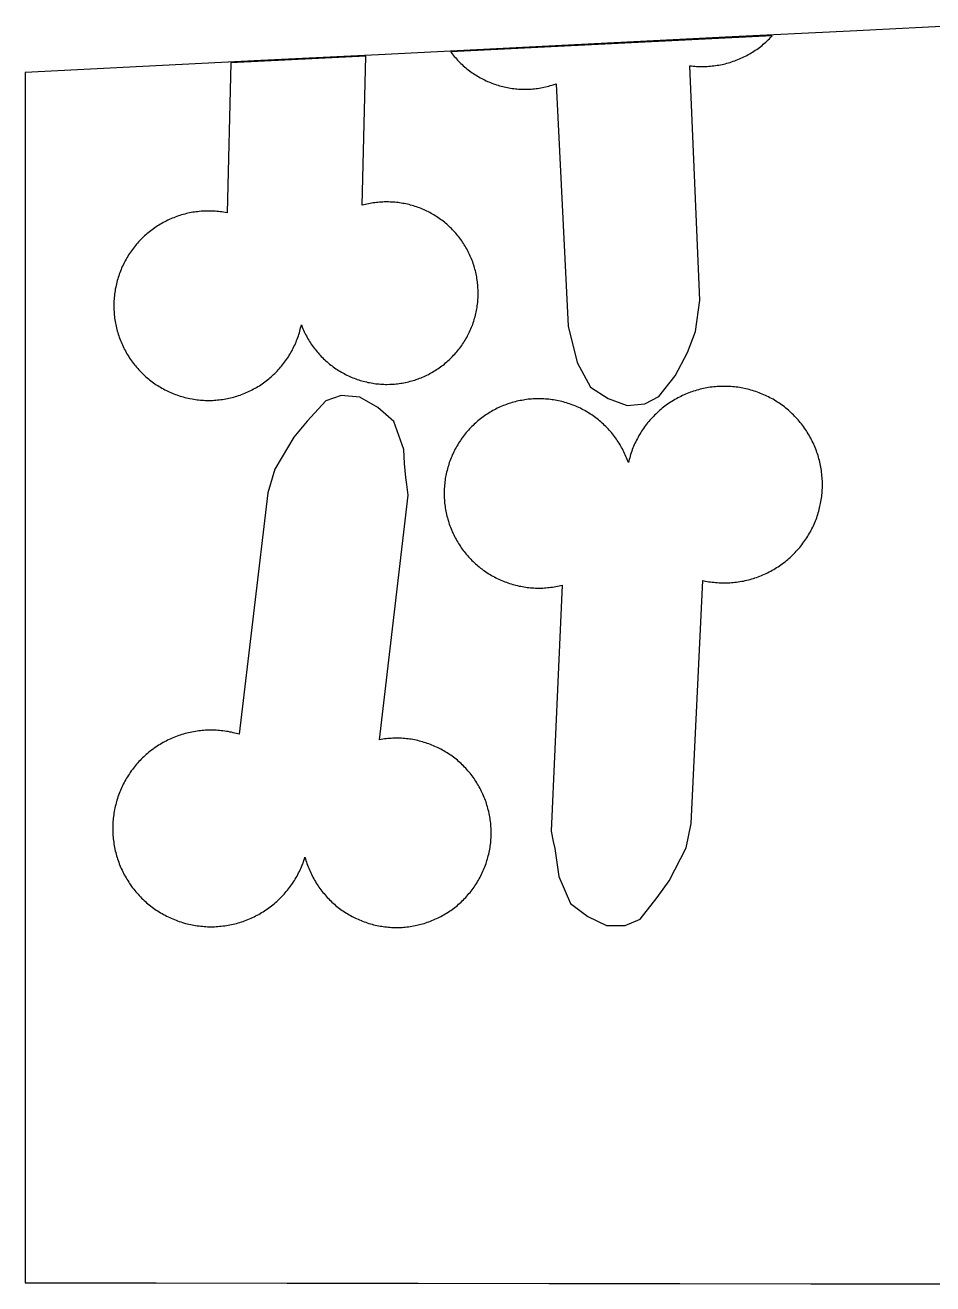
# Model space of a CAD drawing. Extents: x -246 to 246, y -104 to 199.
# Drawn here: x -245.98 to -233.67, y 159.23 to 176.3 of the extents above; entities that cross this region are included whole.
import ezdxf

# ---------------------------------------------------------------- set-up
doc = ezdxf.new("R2010")
doc.units = 0
doc.layers.add('Add_Red', color=1, linetype='Continuous')
doc.layers.add('Outline_Red', color=1, linetype='Continuous')

msp = doc.modelspace()

# ---------------------------------------------------------------- linework, layer by layer
at = {"layer": 'Add_Red'}
for points in [[(-237.574, 171.164), (-237.385, 171.264), (-237.165, 171.544), (-236.997, 171.86), (-236.889, 172.148), (-236.831, 172.572), (-236.964, 175.752), (-236.942, 175.749), (-236.92, 175.747), (-236.897, 175.745), (-236.875, 175.743), (-236.852, 175.742), (-236.83, 175.741), (-236.796, 175.741), (-236.773, 175.741), (-236.751, 175.742), (-236.728, 175.743), (-236.706, 175.744), (-236.683, 175.746), (-236.661, 175.748), (-236.639, 175.75), (-236.617, 175.753), (-236.594, 175.757), (-236.572, 175.76), (-236.55, 175.764), (-236.528, 175.769), (-236.506, 175.774), (-236.485, 175.779), (-236.463, 175.785), (-236.441, 175.791), (-236.42, 175.797), (-236.398, 175.804), (-236.377, 175.811), (-236.356, 175.818), (-236.335, 175.826), (-236.314, 175.834), (-236.293, 175.843), (-236.273, 175.852), (-236.252, 175.861), (-236.232, 175.871), (-236.212, 175.881), (-236.192, 175.891), (-236.172, 175.902), (-236.153, 175.913), (-236.133, 175.924), (-236.114, 175.936), (-236.095, 175.948), (-236.077, 175.961), (-236.058, 175.973), (-236.04, 175.986), (-236.022, 176), (-236.004, 176.013), (-235.986, 176.027), (-235.969, 176.042), (-235.952, 176.056), (-235.935, 176.071), (-235.919, 176.086), (-235.902, 176.102), (-235.886, 176.117), (-235.871, 176.133), (-235.855, 176.15), (-235.847, 176.158), (-240.208, 175.94), (-240.199, 175.928), (-240.186, 175.911), (-240.173, 175.894), (-240.159, 175.877), (-240.144, 175.861), (-240.13, 175.844), (-240.115, 175.828), (-240.1, 175.812), (-240.085, 175.797), (-240.069, 175.782), (-240.053, 175.767), (-240.037, 175.752), (-240.021, 175.737), (-240.004, 175.723), (-239.988, 175.709), (-239.97, 175.696), (-239.953, 175.683), (-239.936, 175.67), (-239.918, 175.657), (-239.9, 175.645), (-239.882, 175.633), (-239.863, 175.621), (-239.845, 175.61), (-239.826, 175.599), (-239.807, 175.588), (-239.788, 175.578), (-239.768, 175.568), (-239.749, 175.558), (-239.729, 175.548), (-239.709, 175.539), (-239.689, 175.531), (-239.669, 175.522), (-239.649, 175.515), (-239.628, 175.507), (-239.608, 175.5), (-239.587, 175.493), (-239.566, 175.486), (-239.545, 175.48), (-239.524, 175.474), (-239.503, 175.469), (-239.482, 175.464), (-239.461, 175.459), (-239.439, 175.455), (-239.418, 175.451), (-239.396, 175.447), (-239.375, 175.444), (-239.353, 175.441), (-239.331, 175.439), (-239.31, 175.437), (-239.288, 175.435), (-239.266, 175.434), (-239.244, 175.433), (-239.203, 175.432), (-239.181, 175.432), (-239.159, 175.433), (-239.137, 175.434), (-239.115, 175.435), (-239.094, 175.437), (-239.072, 175.439), (-239.05, 175.442), (-239.029, 175.444), (-239.007, 175.448), (-238.986, 175.451), (-238.964, 175.455), (-238.943, 175.459), (-238.922, 175.464), (-238.9, 175.469), (-238.879, 175.475), (-238.858, 175.481), (-238.837, 175.487), (-238.817, 175.493), (-238.777, 175.507), (-238.777, 175.507), (-238.614, 172.217), (-238.495, 171.728), (-238.31, 171.39), (-238.071, 171.24), (-237.817, 171.145), (-237.574, 171.164)], [(-243.459, 171.213), (-243.437, 171.213), (-243.415, 171.214), (-243.392, 171.216), (-243.37, 171.218), (-243.348, 171.22), (-243.325, 171.223), (-243.303, 171.226), (-243.281, 171.229), (-243.259, 171.233), (-243.237, 171.238), (-243.215, 171.242), (-243.193, 171.247), (-243.171, 171.253), (-243.15, 171.258), (-243.128, 171.265), (-243.107, 171.271), (-243.086, 171.278), (-243.064, 171.285), (-243.043, 171.293), (-243.022, 171.301), (-243.001, 171.309), (-242.981, 171.318), (-242.96, 171.327), (-242.94, 171.336), (-242.92, 171.346), (-242.9, 171.356), (-242.88, 171.367), (-242.86, 171.378), (-242.841, 171.389), (-242.822, 171.4), (-242.803, 171.412), (-242.784, 171.424), (-242.765, 171.437), (-242.747, 171.45), (-242.729, 171.463), (-242.711, 171.476), (-242.693, 171.49), (-242.676, 171.504), (-242.659, 171.519), (-242.642, 171.533), (-242.625, 171.548), (-242.609, 171.564), (-242.592, 171.579), (-242.577, 171.595), (-242.561, 171.611), (-242.546, 171.627), (-242.531, 171.644), (-242.516, 171.661), (-242.501, 171.678), (-242.487, 171.696), (-242.474, 171.713), (-242.46, 171.731), (-242.447, 171.749), (-242.434, 171.768), (-242.421, 171.786), (-242.409, 171.805), (-242.397, 171.824), (-242.386, 171.843), (-242.374, 171.862), (-242.364, 171.882), (-242.353, 171.902), (-242.343, 171.922), (-242.333, 171.942), (-242.323, 171.962), (-242.314, 171.983), (-242.305, 172.003), (-242.297, 172.024), (-242.289, 172.045), (-242.281, 172.066), (-242.274, 172.087), (-242.267, 172.108), (-242.26, 172.13), (-242.254, 172.151), (-242.248, 172.173), (-242.243, 172.195), (-242.238, 172.217), (-242.233, 172.239), (-242.22, 172.204), (-242.211, 172.184), (-242.203, 172.164), (-242.194, 172.144), (-242.185, 172.125), (-242.175, 172.106), (-242.165, 172.086), (-242.155, 172.067), (-242.144, 172.049), (-242.133, 172.03), (-242.122, 172.012), (-242.11, 171.993), (-242.098, 171.975), (-242.086, 171.958), (-242.074, 171.94), (-242.061, 171.923), (-242.048, 171.906), (-242.034, 171.889), (-242.02, 171.872), (-242.006, 171.856), (-241.992, 171.839), (-241.977, 171.824), (-241.963, 171.808), (-241.947, 171.793), (-241.932, 171.777), (-241.916, 171.763), (-241.9, 171.748), (-241.884, 171.734), (-241.868, 171.72), (-241.851, 171.706), (-241.834, 171.692), (-241.817, 171.679), (-241.8, 171.666), (-241.782, 171.654), (-241.764, 171.642), (-241.746, 171.63), (-241.728, 171.618), (-241.71, 171.607), (-241.691, 171.596), (-241.672, 171.585), (-241.653, 171.575), (-241.634, 171.565), (-241.615, 171.555), (-241.596, 171.546), (-241.576, 171.537), (-241.556, 171.529), (-241.536, 171.52), (-241.516, 171.512), (-241.496, 171.505), (-241.475, 171.498), (-241.455, 171.491), (-241.434, 171.484), (-241.414, 171.478), (-241.393, 171.472), (-241.372, 171.467), (-241.351, 171.462), (-241.33, 171.457), (-241.309, 171.453), (-241.288, 171.449), (-241.266, 171.445), (-241.245, 171.442), (-241.223, 171.439), (-241.202, 171.437), (-241.181, 171.435), (-241.159, 171.433), (-241.137, 171.432), (-241.116, 171.431), (-241.094, 171.43), (-241.073, 171.43), (-241.035, 171.431), (-241.014, 171.432), (-240.992, 171.433), (-240.971, 171.434), (-240.949, 171.436), (-240.928, 171.439), (-240.906, 171.441), (-240.885, 171.445), (-240.864, 171.448), (-240.842, 171.452), (-240.821, 171.456), (-240.8, 171.461), (-240.779, 171.466), (-240.758, 171.471), (-240.737, 171.477), (-240.717, 171.483), (-240.696, 171.489), (-240.675, 171.496), (-240.65, 171.505), (-240.629, 171.512), (-240.609, 171.52), (-240.589, 171.529), (-240.57, 171.537), (-240.55, 171.546), (-240.53, 171.555), (-240.511, 171.565), (-240.492, 171.575), (-240.473, 171.585), (-240.454, 171.596), (-240.436, 171.607), (-240.417, 171.618), (-240.399, 171.63), (-240.381, 171.642), (-240.363, 171.654), (-240.346, 171.666), (-240.328, 171.679), (-240.311, 171.692), (-240.294, 171.706), (-240.278, 171.72), (-240.261, 171.734), (-240.245, 171.748), (-240.229, 171.763), (-240.213, 171.777), (-240.198, 171.793), (-240.183, 171.808), (-240.168, 171.824), (-240.153, 171.839), (-240.139, 171.856), (-240.125, 171.872), (-240.111, 171.889), (-240.098, 171.906), (-240.085, 171.923), (-240.072, 171.94), (-240.059, 171.958), (-240.047, 171.975), (-240.035, 171.993), (-240.024, 172.012), (-240.012, 172.03), (-240.001, 172.049), (-239.991, 172.067), (-239.98, 172.086), (-239.97, 172.106), (-239.961, 172.125), (-239.952, 172.144), (-239.943, 172.164), (-239.934, 172.184), (-239.926, 172.204), (-239.918, 172.224), (-239.91, 172.244), (-239.903, 172.264), (-239.896, 172.285), (-239.89, 172.306), (-239.884, 172.326), (-239.878, 172.347), (-239.872, 172.368), (-239.867, 172.389), (-239.863, 172.41), (-239.858, 172.431), (-239.854, 172.452), (-239.851, 172.474), (-239.848, 172.495), (-239.845, 172.516), (-239.842, 172.538), (-239.84, 172.559), (-239.839, 172.581), (-239.837, 172.602), (-239.836, 172.624), (-239.836, 172.646), (-239.836, 172.667), (-239.836, 172.693), (-239.837, 172.715), (-239.838, 172.736), (-239.839, 172.758), (-239.841, 172.779), (-239.843, 172.801), (-239.845, 172.822), (-239.848, 172.844), (-239.852, 172.865), (-239.855, 172.886), (-239.859, 172.907), (-239.864, 172.929), (-239.868, 172.95), (-239.873, 172.971), (-239.879, 172.991), (-239.885, 173.012), (-239.891, 173.033), (-239.903, 173.07), (-239.91, 173.09), (-239.918, 173.111), (-239.926, 173.131), (-239.934, 173.151), (-239.943, 173.17), (-239.952, 173.19), (-239.961, 173.209), (-239.97, 173.229), (-239.98, 173.248), (-239.991, 173.267), (-240.001, 173.286), (-240.012, 173.304), (-240.024, 173.323), (-240.035, 173.341), (-240.047, 173.359), (-240.059, 173.377), (-240.072, 173.394), (-240.085, 173.412), (-240.098, 173.429), (-240.111, 173.446), (-240.125, 173.462), (-240.139, 173.479), (-240.153, 173.495), (-240.168, 173.511), (-240.183, 173.527), (-240.198, 173.542), (-240.213, 173.557), (-240.229, 173.572), (-240.245, 173.587), (-240.261, 173.601), (-240.278, 173.615), (-240.294, 173.629), (-240.311, 173.642), (-240.328, 173.655), (-240.346, 173.668), (-240.363, 173.681), (-240.381, 173.693), (-240.399, 173.705), (-240.417, 173.716), (-240.436, 173.728), (-240.454, 173.739), (-240.473, 173.749), (-240.492, 173.759), (-240.511, 173.769), (-240.53, 173.779), (-240.55, 173.788), (-240.57, 173.797), (-240.589, 173.806), (-240.609, 173.814), (-240.629, 173.822), (-240.65, 173.83), (-240.67, 173.837), (-240.69, 173.844), (-240.711, 173.85), (-240.732, 173.856), (-240.753, 173.862), (-240.773, 173.868), (-240.794, 173.873), (-240.816, 173.877), (-240.837, 173.882), (-240.858, 173.885), (-240.879, 173.889), (-240.901, 173.892), (-240.922, 173.895), (-240.943, 173.897), (-240.965, 173.9), (-240.986, 173.901), (-241.008, 173.903), (-241.03, 173.903), (-241.051, 173.904), (-241.073, 173.904), (-241.109, 173.904), (-241.13, 173.903), (-241.152, 173.902), (-241.173, 173.9), (-241.195, 173.898), (-241.216, 173.896), (-241.238, 173.893), (-241.259, 173.89), (-241.28, 173.887), (-241.302, 173.883), (-241.323, 173.879), (-241.344, 173.874), (-241.365, 173.869), (-241.386, 173.864), (-241.407, 173.858), (-241.361, 175.882), (-243.191, 175.791), (-243.239, 173.756), (-243.268, 173.761), (-243.29, 173.765), (-243.313, 173.768), (-243.335, 173.771), (-243.357, 173.774), (-243.379, 173.776), (-243.402, 173.778), (-243.424, 173.779), (-243.446, 173.78), (-243.469, 173.78), (-243.491, 173.781), (-243.527, 173.78), (-243.549, 173.779), (-243.572, 173.778), (-243.594, 173.777), (-243.617, 173.775), (-243.639, 173.772), (-243.661, 173.769), (-243.683, 173.766), (-243.705, 173.763), (-243.727, 173.759), (-243.749, 173.754), (-243.771, 173.75), (-243.793, 173.745), (-243.815, 173.739), (-243.837, 173.733), (-243.858, 173.727), (-243.88, 173.721), (-243.901, 173.714), (-243.922, 173.706), (-243.943, 173.699), (-243.964, 173.69), (-243.985, 173.682), (-244.005, 173.673), (-244.026, 173.664), (-244.046, 173.655), (-244.066, 173.645), (-244.086, 173.635), (-244.106, 173.624), (-244.126, 173.613), (-244.145, 173.602), (-244.164, 173.59), (-244.183, 173.578), (-244.202, 173.566), (-244.221, 173.554), (-244.239, 173.541), (-244.257, 173.527), (-244.275, 173.514), (-244.292, 173.5), (-244.31, 173.486), (-244.327, 173.472), (-244.344, 173.457), (-244.361, 173.442), (-244.377, 173.426), (-244.393, 173.411), (-244.409, 173.395), (-244.424, 173.379), (-244.44, 173.362), (-244.455, 173.346), (-244.469, 173.329), (-244.484, 173.312), (-244.498, 173.294), (-244.511, 173.276), (-244.525, 173.259), (-244.538, 173.24), (-244.551, 173.222), (-244.563, 173.203), (-244.576, 173.185), (-244.587, 173.166), (-244.599, 173.146), (-244.61, 173.127), (-244.621, 173.107), (-244.631, 173.087), (-244.642, 173.067), (-244.651, 173.047), (-244.661, 173.027), (-244.67, 173.006), (-244.679, 172.986), (-244.687, 172.965), (-244.695, 172.944), (-244.703, 172.923), (-244.71, 172.902), (-244.717, 172.88), (-244.723, 172.859), (-244.729, 172.837), (-244.735, 172.816), (-244.741, 172.794), (-244.746, 172.772), (-244.75, 172.75), (-244.756, 172.719), (-244.76, 172.697), (-244.763, 172.675), (-244.766, 172.653), (-244.769, 172.631), (-244.771, 172.608), (-244.772, 172.586), (-244.774, 172.564), (-244.775, 172.541), (-244.775, 172.519), (-244.776, 172.496), (-244.775, 172.463), (-244.774, 172.44), (-244.773, 172.418), (-244.772, 172.395), (-244.77, 172.373), (-244.767, 172.351), (-244.765, 172.329), (-244.761, 172.306), (-244.758, 172.284), (-244.754, 172.262), (-244.75, 172.24), (-244.745, 172.218), (-244.74, 172.196), (-244.735, 172.175), (-244.729, 172.153), (-244.723, 172.131), (-244.716, 172.11), (-244.709, 172.089), (-244.702, 172.068), (-244.694, 172.046), (-244.686, 172.026), (-244.678, 172.005), (-244.669, 171.984), (-244.66, 171.964), (-244.65, 171.943), (-244.641, 171.923), (-244.63, 171.903), (-244.62, 171.883), (-244.609, 171.864), (-244.598, 171.844), (-244.586, 171.825), (-244.574, 171.806), (-244.562, 171.787), (-244.55, 171.769), (-244.537, 171.75), (-244.524, 171.732), (-244.51, 171.714), (-244.496, 171.697), (-244.482, 171.679), (-244.468, 171.662), (-244.453, 171.645), (-244.438, 171.629), (-244.423, 171.612), (-244.407, 171.596), (-244.391, 171.58), (-244.375, 171.565), (-244.359, 171.549), (-244.342, 171.534), (-244.325, 171.52), (-244.308, 171.505), (-244.291, 171.491), (-244.273, 171.477), (-244.255, 171.464), (-244.237, 171.451), (-244.219, 171.438), (-244.2, 171.425), (-244.181, 171.413), (-244.162, 171.401), (-244.143, 171.39), (-244.124, 171.379), (-244.104, 171.368), (-244.084, 171.357), (-244.064, 171.347), (-244.044, 171.337), (-244.024, 171.328), (-244.003, 171.319), (-243.983, 171.31), (-243.962, 171.301), (-243.941, 171.293), (-243.92, 171.286), (-243.899, 171.278), (-243.877, 171.272), (-243.856, 171.265), (-243.834, 171.259), (-243.813, 171.253), (-243.791, 171.248), (-243.769, 171.243), (-243.747, 171.238), (-243.714, 171.232), (-243.692, 171.228), (-243.67, 171.225), (-243.648, 171.222), (-243.626, 171.219), (-243.603, 171.217), (-243.581, 171.215), (-243.558, 171.214), (-243.536, 171.213), (-243.514, 171.212), (-243.491, 171.212), (-243.459, 171.213)], [(-237.639, 164.175), (-237.409, 164.47), (-237.244, 164.695), (-237.014, 165.146), (-236.946, 165.475), (-236.791, 168.77), (-236.754, 168.762), (-236.731, 168.758), (-236.708, 168.754), (-236.685, 168.751), (-236.662, 168.748), (-236.639, 168.745), (-236.616, 168.743), (-236.593, 168.741), (-236.569, 168.74), (-236.546, 168.739), (-236.523, 168.738), (-236.5, 168.738), (-236.47, 168.738), (-236.447, 168.739), (-236.423, 168.74), (-236.4, 168.741), (-236.377, 168.743), (-236.354, 168.746), (-236.331, 168.748), (-236.308, 168.752), (-236.285, 168.755), (-236.262, 168.759), (-236.239, 168.763), (-236.216, 168.768), (-236.194, 168.773), (-236.171, 168.779), (-236.149, 168.785), (-236.126, 168.791), (-236.104, 168.798), (-236.082, 168.805), (-236.06, 168.812), (-236.038, 168.82), (-236.016, 168.829), (-235.994, 168.837), (-235.973, 168.846), (-235.952, 168.856), (-235.931, 168.865), (-235.91, 168.875), (-235.889, 168.886), (-235.868, 168.897), (-235.848, 168.908), (-235.828, 168.92), (-235.808, 168.931), (-235.788, 168.944), (-235.768, 168.956), (-235.749, 168.969), (-235.73, 168.983), (-235.711, 168.996), (-235.693, 169.01), (-235.674, 169.024), (-235.656, 169.039), (-235.638, 169.054), (-235.621, 169.069), (-235.603, 169.084), (-235.586, 169.1), (-235.569, 169.116), (-235.553, 169.133), (-235.537, 169.149), (-235.521, 169.166), (-235.505, 169.184), (-235.49, 169.201), (-235.475, 169.219), (-235.46, 169.237), (-235.446, 169.255), (-235.432, 169.274), (-235.418, 169.292), (-235.404, 169.311), (-235.391, 169.331), (-235.379, 169.35), (-235.366, 169.37), (-235.354, 169.39), (-235.342, 169.41), (-235.331, 169.43), (-235.32, 169.451), (-235.309, 169.471), (-235.299, 169.492), (-235.289, 169.513), (-235.28, 169.534), (-235.27, 169.556), (-235.262, 169.577), (-235.253, 169.599), (-235.245, 169.621), (-235.238, 169.643), (-235.23, 169.665), (-235.223, 169.687), (-235.217, 169.709), (-235.211, 169.732), (-235.205, 169.754), (-235.2, 169.777), (-235.192, 169.816), (-235.187, 169.839), (-235.183, 169.862), (-235.18, 169.885), (-235.177, 169.908), (-235.174, 169.931), (-235.172, 169.954), (-235.17, 169.977), (-235.169, 170.001), (-235.168, 170.024), (-235.167, 170.047), (-235.167, 170.07), (-235.167, 170.098), (-235.168, 170.121), (-235.169, 170.145), (-235.171, 170.168), (-235.173, 170.191), (-235.175, 170.214), (-235.178, 170.237), (-235.181, 170.26), (-235.184, 170.283), (-235.188, 170.306), (-235.192, 170.329), (-235.197, 170.352), (-235.202, 170.374), (-235.208, 170.397), (-235.214, 170.42), (-235.22, 170.442), (-235.227, 170.464), (-235.234, 170.486), (-235.241, 170.508), (-235.249, 170.53), (-235.257, 170.552), (-235.266, 170.574), (-235.275, 170.595), (-235.284, 170.616), (-235.294, 170.638), (-235.304, 170.659), (-235.314, 170.679), (-235.325, 170.7), (-235.336, 170.72), (-235.348, 170.741), (-235.36, 170.761), (-235.372, 170.78), (-235.384, 170.8), (-235.397, 170.819), (-235.411, 170.838), (-235.424, 170.857), (-235.438, 170.876), (-235.452, 170.894), (-235.467, 170.912), (-235.482, 170.93), (-235.497, 170.948), (-235.512, 170.965), (-235.528, 170.982), (-235.544, 170.999), (-235.561, 171.016), (-235.577, 171.032), (-235.594, 171.048), (-235.611, 171.064), (-235.629, 171.079), (-235.647, 171.094), (-235.665, 171.109), (-235.683, 171.123), (-235.701, 171.137), (-235.72, 171.151), (-235.739, 171.165), (-235.758, 171.178), (-235.778, 171.19), (-235.797, 171.203), (-235.817, 171.215), (-235.837, 171.227), (-235.858, 171.238), (-235.878, 171.249), (-235.899, 171.26), (-235.92, 171.27), (-235.941, 171.28), (-235.962, 171.29), (-235.983, 171.299), (-236.005, 171.308), (-236.026, 171.316), (-236.048, 171.324), (-236.07, 171.332), (-236.092, 171.339), (-236.114, 171.346), (-236.137, 171.353), (-236.159, 171.359), (-236.182, 171.364), (-236.204, 171.37), (-236.245, 171.379), (-236.268, 171.383), (-236.291, 171.387), (-236.314, 171.39), (-236.337, 171.393), (-236.36, 171.396), (-236.384, 171.398), (-236.407, 171.4), (-236.43, 171.401), (-236.453, 171.402), (-236.476, 171.403), (-236.5, 171.403), (-236.525, 171.403), (-236.549, 171.402), (-236.572, 171.401), (-236.595, 171.4), (-236.618, 171.398), (-236.641, 171.395), (-236.664, 171.393), (-236.688, 171.39), (-236.711, 171.386), (-236.733, 171.382), (-236.756, 171.378), (-236.779, 171.373), (-236.802, 171.368), (-236.824, 171.363), (-236.847, 171.357), (-236.869, 171.351), (-236.892, 171.344), (-236.914, 171.337), (-236.936, 171.33), (-236.958, 171.322), (-236.979, 171.314), (-237.001, 171.305), (-237.023, 171.296), (-237.044, 171.287), (-237.065, 171.277), (-237.086, 171.267), (-237.107, 171.257), (-237.127, 171.246), (-237.148, 171.235), (-237.168, 171.223), (-237.188, 171.211), (-237.208, 171.199), (-237.227, 171.187), (-237.247, 171.174), (-237.266, 171.161), (-237.285, 171.147), (-237.304, 171.133), (-237.322, 171.119), (-237.34, 171.105), (-237.358, 171.09), (-237.376, 171.075), (-237.393, 171.059), (-237.41, 171.043), (-237.427, 171.027), (-237.444, 171.011), (-237.46, 170.994), (-237.476, 170.978), (-237.492, 170.96), (-237.507, 170.943), (-237.522, 170.925), (-237.537, 170.907), (-237.551, 170.889), (-237.565, 170.871), (-237.579, 170.852), (-237.593, 170.833), (-237.606, 170.814), (-237.619, 170.794), (-237.631, 170.775), (-237.643, 170.755), (-237.655, 170.735), (-237.666, 170.714), (-237.677, 170.694), (-237.688, 170.673), (-237.699, 170.652), (-237.709, 170.631), (-237.718, 170.61), (-237.727, 170.589), (-237.736, 170.567), (-237.745, 170.546), (-237.753, 170.524), (-237.761, 170.502), (-237.768, 170.48), (-237.775, 170.458), (-237.781, 170.435), (-237.788, 170.413), (-237.793, 170.391), (-237.799, 170.368), (-237.807, 170.39), (-237.814, 170.411), (-237.823, 170.432), (-237.831, 170.452), (-237.84, 170.473), (-237.849, 170.493), (-237.859, 170.514), (-237.869, 170.534), (-237.879, 170.554), (-237.89, 170.573), (-237.901, 170.593), (-237.912, 170.612), (-237.924, 170.631), (-237.936, 170.65), (-237.949, 170.669), (-237.961, 170.687), (-237.974, 170.705), (-237.988, 170.723), (-238.001, 170.741), (-238.015, 170.759), (-238.029, 170.776), (-238.044, 170.793), (-238.059, 170.81), (-238.074, 170.826), (-238.089, 170.843), (-238.105, 170.859), (-238.121, 170.874), (-238.137, 170.89), (-238.154, 170.905), (-238.171, 170.92), (-238.188, 170.934), (-238.205, 170.948), (-238.223, 170.962), (-238.24, 170.976), (-238.258, 170.989), (-238.277, 171.002), (-238.295, 171.015), (-238.314, 171.027), (-238.333, 171.04), (-238.352, 171.051), (-238.371, 171.063), (-238.39, 171.074), (-238.41, 171.084), (-238.43, 171.095), (-238.45, 171.105), (-238.47, 171.114), (-238.491, 171.124), (-238.511, 171.133), (-238.532, 171.141), (-238.553, 171.149), (-238.574, 171.157), (-238.595, 171.165), (-238.616, 171.172), (-238.638, 171.178), (-238.659, 171.185), (-238.681, 171.191), (-238.702, 171.196), (-238.724, 171.202), (-238.746, 171.207), (-238.768, 171.211), (-238.79, 171.215), (-238.812, 171.219), (-238.834, 171.222), (-238.856, 171.225), (-238.879, 171.228), (-238.901, 171.23), (-238.923, 171.231), (-238.946, 171.233), (-238.968, 171.234), (-238.99, 171.234), (-239.013, 171.235), (-239.045, 171.234), (-239.067, 171.233), (-239.089, 171.232), (-239.112, 171.231), (-239.134, 171.229), (-239.156, 171.227), (-239.179, 171.224), (-239.201, 171.221), (-239.223, 171.217), (-239.245, 171.213), (-239.267, 171.209), (-239.289, 171.205), (-239.311, 171.2), (-239.332, 171.194), (-239.354, 171.188), (-239.376, 171.182), (-239.397, 171.176), (-239.431, 171.165), (-239.452, 171.157), (-239.473, 171.149), (-239.494, 171.141), (-239.514, 171.133), (-239.535, 171.124), (-239.555, 171.114), (-239.576, 171.105), (-239.596, 171.095), (-239.615, 171.084), (-239.635, 171.074), (-239.655, 171.063), (-239.674, 171.051), (-239.693, 171.04), (-239.712, 171.027), (-239.731, 171.015), (-239.749, 171.002), (-239.767, 170.989), (-239.785, 170.976), (-239.803, 170.962), (-239.821, 170.948), (-239.838, 170.934), (-239.855, 170.92), (-239.872, 170.905), (-239.888, 170.89), (-239.905, 170.874), (-239.921, 170.859), (-239.936, 170.843), (-239.952, 170.826), (-239.967, 170.81), (-239.982, 170.793), (-239.996, 170.776), (-240.01, 170.759), (-240.024, 170.741), (-240.038, 170.723), (-240.051, 170.705), (-240.064, 170.687), (-240.077, 170.669), (-240.089, 170.65), (-240.101, 170.631), (-240.113, 170.612), (-240.125, 170.593), (-240.136, 170.573), (-240.146, 170.554), (-240.157, 170.534), (-240.167, 170.514), (-240.176, 170.493), (-240.186, 170.473), (-240.194, 170.452), (-240.203, 170.432), (-240.211, 170.411), (-240.219, 170.39), (-240.227, 170.369), (-240.234, 170.348), (-240.24, 170.326), (-240.247, 170.305), (-240.253, 170.283), (-240.258, 170.261), (-240.264, 170.24), (-240.268, 170.218), (-240.273, 170.196), (-240.277, 170.174), (-240.281, 170.152), (-240.284, 170.13), (-240.287, 170.107), (-240.289, 170.085), (-240.292, 170.063), (-240.293, 170.04), (-240.295, 170.018), (-240.296, 169.996), (-240.296, 169.973), (-240.296, 169.951), (-240.296, 169.909), (-240.295, 169.886), (-240.294, 169.864), (-240.292, 169.842), (-240.29, 169.819), (-240.287, 169.797), (-240.284, 169.775), (-240.281, 169.753), (-240.277, 169.731), (-240.273, 169.709), (-240.269, 169.687), (-240.264, 169.665), (-240.259, 169.643), (-240.253, 169.621), (-240.248, 169.6), (-240.24, 169.576), (-240.234, 169.554), (-240.227, 169.533), (-240.219, 169.512), (-240.211, 169.491), (-240.203, 169.47), (-240.194, 169.449), (-240.186, 169.429), (-240.176, 169.408), (-240.167, 169.388), (-240.157, 169.368), (-240.146, 169.348), (-240.136, 169.329), (-240.125, 169.309), (-240.113, 169.29), (-240.101, 169.271), (-240.089, 169.252), (-240.077, 169.233), (-240.064, 169.215), (-240.051, 169.196), (-240.038, 169.178), (-240.024, 169.161), (-240.01, 169.143), (-239.996, 169.126), (-239.982, 169.109), (-239.967, 169.092), (-239.952, 169.075), (-239.936, 169.059), (-239.921, 169.043), (-239.905, 169.028), (-239.888, 169.012), (-239.872, 168.997), (-239.855, 168.982), (-239.838, 168.968), (-239.821, 168.953), (-239.803, 168.939), (-239.785, 168.926), (-239.767, 168.912), (-239.749, 168.899), (-239.731, 168.887), (-239.712, 168.874), (-239.693, 168.862), (-239.674, 168.851), (-239.655, 168.839), (-239.635, 168.828), (-239.615, 168.818), (-239.596, 168.807), (-239.576, 168.797), (-239.555, 168.788), (-239.535, 168.778), (-239.514, 168.769), (-239.494, 168.761), (-239.473, 168.753), (-239.452, 168.745), (-239.431, 168.737), (-239.409, 168.73), (-239.388, 168.723), (-239.367, 168.717), (-239.345, 168.711), (-239.323, 168.705), (-239.302, 168.7), (-239.28, 168.695), (-239.258, 168.691), (-239.236, 168.687), (-239.214, 168.683), (-239.191, 168.68), (-239.169, 168.677), (-239.147, 168.674), (-239.125, 168.672), (-239.102, 168.67), (-239.08, 168.669), (-239.058, 168.668), (-239.035, 168.667), (-239.013, 168.667), (-238.983, 168.668), (-238.96, 168.668), (-238.938, 168.669), (-238.916, 168.671), (-238.893, 168.673), (-238.871, 168.675), (-238.849, 168.678), (-238.827, 168.681), (-238.805, 168.684), (-238.782, 168.688), (-238.76, 168.692), (-238.738, 168.697), (-238.717, 168.702), (-238.695, 168.707), (-238.847, 165.369), (-238.817, 165.229), (-238.798, 165.135), (-238.782, 165.041), (-238.767, 164.946), (-238.753, 164.852), (-238.742, 164.757), (-238.582, 164.39), (-238.349, 164.214), (-238.096, 164.092), (-237.843, 164.089), (-237.639, 164.175)], [(-240.913, 164.064), (-240.891, 164.065), (-240.868, 164.066), (-240.846, 164.068), (-240.824, 164.07), (-240.801, 164.072), (-240.779, 164.075), (-240.757, 164.078), (-240.735, 164.081), (-240.713, 164.085), (-240.691, 164.089), (-240.669, 164.094), (-240.647, 164.099), (-240.611, 164.108), (-240.589, 164.114), (-240.568, 164.12), (-240.546, 164.127), (-240.525, 164.134), (-240.504, 164.141), (-240.483, 164.149), (-240.462, 164.158), (-240.442, 164.166), (-240.421, 164.175), (-240.401, 164.184), (-240.38, 164.194), (-240.36, 164.204), (-240.34, 164.214), (-240.321, 164.225), (-240.301, 164.236), (-240.282, 164.247), (-240.263, 164.259), (-240.244, 164.271), (-240.225, 164.284), (-240.207, 164.296), (-240.189, 164.309), (-240.171, 164.323), (-240.153, 164.336), (-240.135, 164.35), (-240.118, 164.364), (-240.101, 164.379), (-240.084, 164.394), (-240.068, 164.409), (-240.051, 164.424), (-240.035, 164.44), (-240.02, 164.456), (-240.004, 164.472), (-239.989, 164.489), (-239.974, 164.506), (-239.96, 164.523), (-239.945, 164.54), (-239.932, 164.557), (-239.918, 164.575), (-239.905, 164.593), (-239.892, 164.611), (-239.879, 164.63), (-239.867, 164.649), (-239.854, 164.667), (-239.843, 164.687), (-239.831, 164.706), (-239.82, 164.725), (-239.81, 164.745), (-239.799, 164.765), (-239.789, 164.785), (-239.78, 164.805), (-239.77, 164.826), (-239.761, 164.846), (-239.753, 164.867), (-239.745, 164.888), (-239.737, 164.909), (-239.729, 164.93), (-239.722, 164.951), (-239.716, 164.972), (-239.709, 164.994), (-239.703, 165.015), (-239.698, 165.037), (-239.692, 165.059), (-239.687, 165.081), (-239.683, 165.103), (-239.679, 165.125), (-239.675, 165.147), (-239.672, 165.169), (-239.669, 165.191), (-239.666, 165.214), (-239.664, 165.236), (-239.663, 165.258), (-239.661, 165.281), (-239.66, 165.303), (-239.66, 165.325), (-239.659, 165.348), (-239.66, 165.388), (-239.661, 165.41), (-239.662, 165.433), (-239.664, 165.455), (-239.666, 165.477), (-239.668, 165.5), (-239.671, 165.522), (-239.675, 165.544), (-239.678, 165.566), (-239.682, 165.588), (-239.687, 165.61), (-239.692, 165.636), (-239.698, 165.658), (-239.703, 165.68), (-239.709, 165.702), (-239.716, 165.723), (-239.722, 165.744), (-239.729, 165.766), (-239.737, 165.787), (-239.745, 165.808), (-239.753, 165.829), (-239.761, 165.849), (-239.77, 165.87), (-239.78, 165.89), (-239.789, 165.91), (-239.799, 165.93), (-239.81, 165.95), (-239.82, 165.97), (-239.831, 165.99), (-239.843, 166.009), (-239.854, 166.028), (-239.867, 166.047), (-239.879, 166.066), (-239.892, 166.084), (-239.905, 166.102), (-239.918, 166.12), (-239.932, 166.138), (-239.945, 166.156), (-239.96, 166.173), (-239.974, 166.19), (-239.989, 166.207), (-240.004, 166.223), (-240.02, 166.239), (-240.035, 166.255), (-240.051, 166.271), (-240.068, 166.287), (-240.084, 166.302), (-240.101, 166.316), (-240.118, 166.331), (-240.135, 166.345), (-240.153, 166.359), (-240.171, 166.373), (-240.189, 166.386), (-240.207, 166.399), (-240.225, 166.412), (-240.244, 166.424), (-240.263, 166.436), (-240.282, 166.448), (-240.301, 166.459), (-240.321, 166.47), (-240.34, 166.481), (-240.36, 166.491), (-240.38, 166.501), (-240.401, 166.511), (-240.421, 166.52), (-240.442, 166.529), (-240.462, 166.538), (-240.483, 166.546), (-240.504, 166.554), (-240.525, 166.561), (-240.546, 166.569), (-240.568, 166.575), (-240.589, 166.582), (-240.611, 166.588), (-240.633, 166.593), (-240.654, 166.598), (-240.676, 166.603), (-240.698, 166.608), (-240.72, 166.612), (-240.742, 166.616), (-240.764, 166.619), (-240.787, 166.622), (-240.809, 166.624), (-240.831, 166.626), (-240.854, 166.628), (-240.876, 166.63), (-240.898, 166.631), (-240.921, 166.631), (-240.943, 166.631), (-240.971, 166.631), (-240.994, 166.63), (-241.016, 166.629), (-241.038, 166.628), (-241.061, 166.626), (-241.083, 166.624), (-241.105, 166.621), (-241.128, 166.618), (-241.15, 166.615), (-241.172, 166.611), (-240.783, 169.929), (-240.803, 170.071), (-240.815, 170.166), (-240.824, 170.262), (-240.833, 170.357), (-240.839, 170.453), (-240.844, 170.548), (-240.977, 170.925), (-241.197, 171.118), (-241.441, 171.257), (-241.693, 171.278), (-241.903, 171.207), (-242.153, 170.929), (-242.333, 170.716), (-242.595, 170.282), (-242.686, 169.959), (-242.686, 169.959), (-243.075, 166.684), (-243.113, 166.694), (-243.136, 166.7), (-243.159, 166.706), (-243.181, 166.711), (-243.204, 166.715), (-243.227, 166.72), (-243.25, 166.723), (-243.273, 166.727), (-243.296, 166.73), (-243.319, 166.733), (-243.342, 166.735), (-243.365, 166.737), (-243.389, 166.738), (-243.412, 166.739), (-243.435, 166.74), (-243.458, 166.74), (-243.486, 166.74), (-243.51, 166.739), (-243.533, 166.738), (-243.556, 166.736), (-243.579, 166.734), (-243.602, 166.732), (-243.625, 166.729), (-243.648, 166.726), (-243.671, 166.723), (-243.694, 166.719), (-243.717, 166.715), (-243.74, 166.71), (-243.763, 166.705), (-243.785, 166.699), (-243.808, 166.693), (-243.83, 166.687), (-243.852, 166.68), (-243.875, 166.673), (-243.897, 166.666), (-243.919, 166.658), (-243.94, 166.65), (-243.962, 166.641), (-243.983, 166.632), (-244.005, 166.623), (-244.026, 166.613), (-244.047, 166.603), (-244.068, 166.593), (-244.088, 166.582), (-244.109, 166.571), (-244.129, 166.559), (-244.149, 166.547), (-244.169, 166.535), (-244.188, 166.522), (-244.207, 166.509), (-244.227, 166.496), (-244.245, 166.483), (-244.264, 166.469), (-244.282, 166.454), (-244.301, 166.44), (-244.319, 166.425), (-244.336, 166.41), (-244.354, 166.394), (-244.371, 166.379), (-244.387, 166.363), (-244.404, 166.346), (-244.42, 166.33), (-244.436, 166.313), (-244.452, 166.295), (-244.467, 166.278), (-244.482, 166.26), (-244.497, 166.242), (-244.511, 166.224), (-244.525, 166.206), (-244.539, 166.187), (-244.553, 166.168), (-244.566, 166.149), (-244.579, 166.129), (-244.591, 166.109), (-244.603, 166.09), (-244.615, 166.07), (-244.626, 166.049), (-244.637, 166.029), (-244.648, 166.008), (-244.658, 165.987), (-244.668, 165.966), (-244.678, 165.945), (-244.687, 165.924), (-244.696, 165.902), (-244.704, 165.88), (-244.712, 165.859), (-244.72, 165.837), (-244.727, 165.815), (-244.734, 165.792), (-244.746, 165.752), (-244.751, 165.73), (-244.757, 165.707), (-244.762, 165.684), (-244.766, 165.662), (-244.771, 165.639), (-244.775, 165.616), (-244.778, 165.593), (-244.781, 165.57), (-244.784, 165.547), (-244.786, 165.523), (-244.788, 165.5), (-244.789, 165.477), (-244.79, 165.454), (-244.791, 165.431), (-244.791, 165.407), (-244.791, 165.381), (-244.79, 165.358), (-244.789, 165.335), (-244.788, 165.312), (-244.786, 165.289), (-244.783, 165.265), (-244.781, 165.242), (-244.778, 165.219), (-244.774, 165.196), (-244.77, 165.173), (-244.766, 165.15), (-244.761, 165.128), (-244.756, 165.105), (-244.751, 165.082), (-244.745, 165.06), (-244.739, 165.037), (-244.732, 165.015), (-244.725, 164.993), (-244.718, 164.971), (-244.71, 164.949), (-244.702, 164.927), (-244.693, 164.906), (-244.684, 164.884), (-244.675, 164.863), (-244.665, 164.842), (-244.655, 164.821), (-244.645, 164.8), (-244.634, 164.779), (-244.623, 164.759), (-244.611, 164.739), (-244.599, 164.719), (-244.587, 164.699), (-244.575, 164.679), (-244.562, 164.66), (-244.548, 164.641), (-244.535, 164.622), (-244.521, 164.603), (-244.507, 164.585), (-244.492, 164.567), (-244.478, 164.549), (-244.462, 164.531), (-244.447, 164.514), (-244.431, 164.497), (-244.415, 164.48), (-244.399, 164.463), (-244.382, 164.447), (-244.365, 164.431), (-244.348, 164.415), (-244.331, 164.4), (-244.313, 164.385), (-244.295, 164.37), (-244.277, 164.356), (-244.258, 164.341), (-244.24, 164.328), (-244.221, 164.314), (-244.201, 164.301), (-244.182, 164.288), (-244.162, 164.276), (-244.142, 164.264), (-244.122, 164.252), (-244.102, 164.24), (-244.082, 164.229), (-244.061, 164.219), (-244.04, 164.208), (-244.019, 164.198), (-243.998, 164.189), (-243.977, 164.18), (-243.955, 164.171), (-243.933, 164.162), (-243.912, 164.154), (-243.89, 164.146), (-243.868, 164.139), (-243.845, 164.132), (-243.803, 164.12), (-243.781, 164.114), (-243.758, 164.109), (-243.735, 164.104), (-243.713, 164.099), (-243.69, 164.095), (-243.667, 164.091), (-243.644, 164.088), (-243.621, 164.085), (-243.598, 164.082), (-243.574, 164.08), (-243.551, 164.078), (-243.528, 164.076), (-243.505, 164.075), (-243.482, 164.075), (-243.458, 164.075), (-243.435, 164.075), (-243.411, 164.075), (-243.388, 164.076), (-243.365, 164.078), (-243.342, 164.08), (-243.319, 164.082), (-243.295, 164.085), (-243.272, 164.088), (-243.249, 164.091), (-243.226, 164.095), (-243.204, 164.099), (-243.181, 164.104), (-243.158, 164.109), (-243.135, 164.114), (-243.113, 164.12), (-243.09, 164.126), (-243.068, 164.133), (-243.046, 164.14), (-243.024, 164.147), (-243.002, 164.155), (-242.98, 164.163), (-242.959, 164.172), (-242.937, 164.181), (-242.916, 164.19), (-242.895, 164.2), (-242.874, 164.21), (-242.853, 164.22), (-242.832, 164.231), (-242.812, 164.242), (-242.792, 164.253), (-242.772, 164.265), (-242.752, 164.277), (-242.732, 164.29), (-242.713, 164.303), (-242.694, 164.316), (-242.675, 164.329), (-242.656, 164.343), (-242.637, 164.357), (-242.619, 164.372), (-242.601, 164.387), (-242.584, 164.402), (-242.566, 164.417), (-242.549, 164.433), (-242.532, 164.449), (-242.516, 164.465), (-242.499, 164.482), (-242.483, 164.499), (-242.468, 164.516), (-242.452, 164.533), (-242.437, 164.551), (-242.422, 164.569), (-242.408, 164.587), (-242.394, 164.606), (-242.38, 164.624), (-242.366, 164.643), (-242.353, 164.662), (-242.34, 164.682), (-242.328, 164.702), (-242.316, 164.721), (-242.304, 164.741), (-242.292, 164.762), (-242.281, 164.782), (-242.271, 164.803), (-242.26, 164.824), (-242.25, 164.845), (-242.241, 164.866), (-242.231, 164.887), (-242.223, 164.909), (-242.214, 164.93), (-242.206, 164.952), (-242.198, 164.974), (-242.191, 164.996), (-242.184, 165.018), (-242.177, 164.994), (-242.171, 164.972), (-242.164, 164.951), (-242.157, 164.93), (-242.149, 164.909), (-242.142, 164.888), (-242.133, 164.867), (-242.125, 164.846), (-242.116, 164.826), (-242.106, 164.805), (-242.097, 164.785), (-242.087, 164.765), (-242.077, 164.745), (-242.066, 164.725), (-242.055, 164.706), (-242.043, 164.687), (-242.032, 164.667), (-242.02, 164.649), (-242.007, 164.63), (-241.995, 164.611), (-241.982, 164.593), (-241.968, 164.575), (-241.955, 164.557), (-241.941, 164.54), (-241.926, 164.523), (-241.912, 164.506), (-241.897, 164.489), (-241.882, 164.472), (-241.866, 164.456), (-241.851, 164.44), (-241.835, 164.424), (-241.819, 164.409), (-241.802, 164.394), (-241.785, 164.379), (-241.768, 164.364), (-241.751, 164.35), (-241.733, 164.336), (-241.716, 164.323), (-241.698, 164.309), (-241.679, 164.296), (-241.661, 164.284), (-241.642, 164.271), (-241.623, 164.259), (-241.604, 164.247), (-241.585, 164.236), (-241.565, 164.225), (-241.546, 164.214), (-241.526, 164.204), (-241.506, 164.194), (-241.486, 164.184), (-241.465, 164.175), (-241.445, 164.166), (-241.424, 164.158), (-241.403, 164.149), (-241.382, 164.141), (-241.361, 164.134), (-241.34, 164.127), (-241.318, 164.12), (-241.297, 164.114), (-241.275, 164.108), (-241.254, 164.102), (-241.232, 164.097), (-241.21, 164.092), (-241.188, 164.088), (-241.166, 164.084), (-241.144, 164.08), (-241.122, 164.077), (-241.1, 164.074), (-241.077, 164.071), (-241.055, 164.069), (-241.033, 164.067), (-241.01, 164.066), (-240.988, 164.065), (-240.966, 164.064), (-240.943, 164.064), (-240.913, 164.064)]]:
    msp.add_lwpolyline(points, dxfattribs=at)
at = {"layer": 'Outline_Red'}
msp.add_lwpolyline([(-233.195, 176.301), (-234.793, 176.221), (-236.391, 176.141), (-237.989, 176.061), (-239.587, 175.981), (-241.185, 175.901), (-242.783, 175.821), (-244.381, 175.741), (-245.978, 175.661), (-245.978, 175.148), (-245.978, 174.635), (-245.978, 174.122), (-245.978, 173.609), (-245.978, 173.096), (-245.978, 172.583), (-245.978, 172.07), (-245.978, 171.557), (-245.978, 171.044), (-245.978, 170.531), (-245.978, 170.018), (-245.978, 169.505), (-245.978, 168.992), (-245.978, 168.479), (-245.978, 167.966), (-245.978, 167.453), (-245.978, 166.94), (-245.978, 166.427), (-245.978, 165.914), (-245.978, 165.401), (-245.978, 164.888), (-245.978, 164.375), (-245.978, 163.862), (-245.978, 163.349), (-245.978, 162.836), (-245.978, 162.323), (-245.978, 161.81), (-245.978, 161.297), (-245.978, 160.784), (-245.978, 160.271), (-245.978, 159.758), (-245.978, 159.245), (-244.203, 159.243), (-242.427, 159.241), (-240.651, 159.239), (-238.875, 159.237), (-237.099, 159.235), (-235.323, 159.233), (-233.547, 159.231)], dxfattribs=at)

doc.saveas('drawing.dxf')
